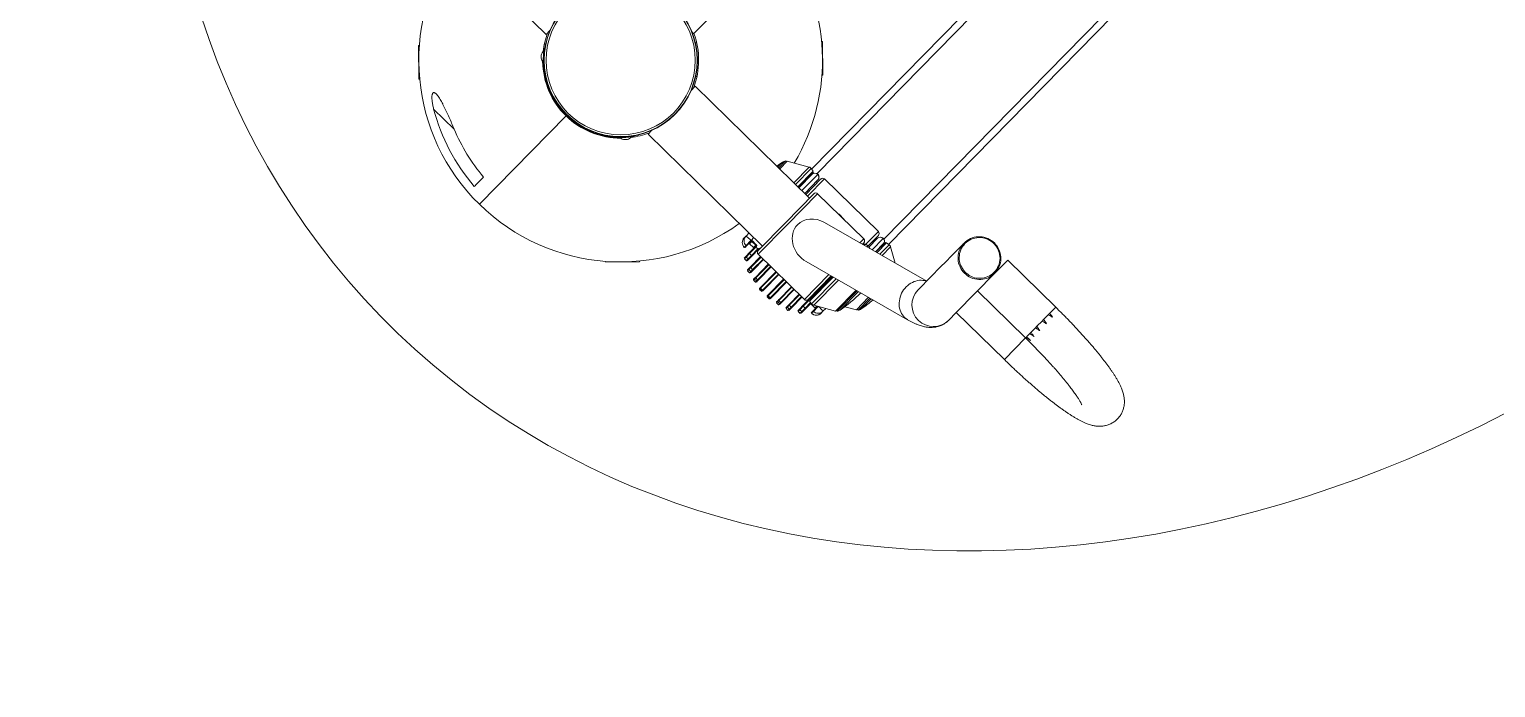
# Model space of a CAD drawing. Header units: metres. Extents: x 859577 to 860336, y 1645916 to 1646650.
# Drawn here: x 859951.558 to 859952.857, y 1646446.058 to 1646446.642 of the extents above; entities that cross this region are included whole.
import ezdxf

# ---------------------------------------------------------------- set-up
doc = ezdxf.new("R2010")
doc.units = ezdxf.units.M
doc.layers.add('A-ACCESORIOS', color=30, linetype='Continuous', lineweight=20)
doc.layers.add('PISO', color=31, linetype='Continuous', lineweight=15)

# ---------------------------------------------------------------- blocks, each defined once
blk = doc.blocks.new('mu10-11')
at = {"layer": 'A-ACCESORIOS', "linetype": 'Continuous', "ltscale": 20}
for p, q in [((-0.0298, 0.2051), (-0.0298, 0.0632)), ((-0.1159, 0.137), (-0.137, 0.1159)), ((-0.1155, 0.1365), (-0.1159, 0.137)), ((-0.137, 0.1159), (-0.1365, 0.1155)), ((-0.1468, 0.0881), (-0.1468, 0.0627)), ((-0.0459, 0.0535), (-0.0478, 0.0517)), ((-0.0468, 0.0527), (-0.0478, 0.0517)), ((-0.0459, 0.0535), (-0.0468, 0.0527)), ((-0.0429, 0.0536), (-0.0419, 0.0545)), ((-0.0426, 0.0537), (-0.0423, 0.0532)), ((-0.0419, 0.0545), (-0.0419, 0.0545)), ((-0.0398, 0.0558), (-0.0396, 0.0556)), ((-0.0394, 0.0554), (-0.0396, 0.0556)), ((-0.0363, 0.0574), (-0.0372, 0.0583)), ((-0.0298, 0.0632), (-0.025, 0.0632)), ((-0.0493, 0.0479), (-0.0493, 0.0479)), ((-0.0493, 0.0479), (-0.0493, 0.0479)), ((-0.0583, 0.0372), (-0.0578, 0.0367)), ((-0.1788, 0), (-0.0691, 0)), ((-0.0691, 0.0036), (-0.0684, 0.0036)), ((-0.0691, -0.0036), (-0.0684, -0.0036)), ((-0.0578, -0.0367), (-0.0583, -0.0372)), ((0.0583, -0.0372), (0.0574, -0.0363)), ((0.062, -0.0298), (0.062, -0.0278)), ((0.062, -0.0298), (1.0473, -0.0298)), ((-0.0493, -0.0479), (-0.0493, -0.0479)), ((-0.0493, -0.0479), (-0.0493, -0.0479)), ((-0.0478, -0.0517), (-0.0459, -0.0535)), ((-0.0478, -0.0517), (-0.0466, -0.0528)), ((-0.0466, -0.0528), (-0.0459, -0.0535)), ((-0.0419, -0.0545), (-0.0428, -0.0537)), ((-0.0426, -0.0537), (-0.0423, -0.0532)), ((-0.0419, -0.0545), (-0.0419, -0.0545)), ((-0.0398, -0.0558), (-0.0394, -0.0554)), ((-0.0372, -0.0583), (-0.0363, -0.0574)), ((-0.0298, -0.0632), (-0.0298, -0.2051)), ((-0.025, -0.0632), (-0.0298, -0.0632)), ((0.0298, -0.0632), (0.025, -0.0632)), ((0.0298, -0.2051), (0.0298, -0.0632)), ((0.0363, -0.0574), (0.0372, -0.0583)), ((-0.1365, -0.1155), (-0.137, -0.1159)), ((-0.137, -0.1159), (-0.1159, -0.137)), ((0.137, -0.1159), (0.1159, -0.137)), ((0.137, -0.1159), (0.1365, -0.1155)), ((-0.1159, -0.137), (-0.1155, -0.1365)), ((0.1155, -0.1365), (0.1159, -0.137)), ((0.0298, -0.1656), (0.0358, -0.1656)), ((0.0298, -0.1668), (0.0385, -0.1668)), ((0.0394, -0.1681), (0.0298, -0.1681)), ((0.0492, -0.1855), (0.0394, -0.1681)), ((-0.0396, -0.1943), (-0.0419, -0.1943)), ((-0.0419, -0.1943), (-0.0419, -0.1943)), ((-0.0396, -0.1943), (-0.0339, -0.1943)), ((-0.0359, -0.1884), (-0.0336, -0.1884)), ((-0.0339, -0.1943), (-0.0332, -0.1943)), ((-0.0336, -0.1884), (-0.0298, -0.1884)), ((-0.0332, -0.1943), (-0.0332, -0.1945)), ((-0.0298, -0.1943), (-0.0332, -0.1943)), ((0.0298, -0.1855), (0.0492, -0.1855)), ((0.0496, -0.1878), (0.0298, -0.1878)), ((0.0298, -0.1906), (0.0491, -0.1906)), ((0.0298, -0.1916), (0.048, -0.1916)), ((0.0298, -0.1917), (0.0356, -0.1917)), ((0.0298, -0.1919), (0.0465, -0.1919)), ((0.0491, -0.1906), (0.0496, -0.1878)), ((0.3562, -0.1884), (0.0495, -0.1884)), ((0.3562, -0.1946), (0.05, -0.1946)), ((-0.049, -0.2015), (-0.049, -0.2039)), ((-0.0489, -0.2015), (-0.049, -0.2015)), ((-0.049, -0.2039), (-0.0489, -0.2039)), ((-0.0468, -0.2015), (-0.0489, -0.2015)), ((-0.0489, -0.2015), (-0.0489, -0.2039)), ((-0.0489, -0.2039), (-0.0468, -0.2039)), ((-0.0484, -0.2009), (-0.0462, -0.2009)), ((-0.0484, -0.2009), (-0.0484, -0.2009)), ((-0.0462, -0.2045), (-0.0484, -0.2045)), ((-0.0484, -0.2045), (-0.0484, -0.2045)), ((-0.0468, -0.2039), (-0.0468, -0.2015)), ((-0.0425, -0.2015), (-0.0468, -0.2015)), ((-0.0468, -0.2039), (-0.0425, -0.2039)), ((-0.0462, -0.2009), (-0.0423, -0.2009)), ((-0.0423, -0.2045), (-0.0462, -0.2045)), ((-0.0425, -0.2015), (-0.0425, -0.2039)), ((-0.0344, -0.2015), (-0.0425, -0.2015)), ((-0.0425, -0.2039), (-0.0344, -0.2039)), ((-0.0423, -0.2009), (-0.0345, -0.2009)), ((-0.0345, -0.2045), (-0.0423, -0.2045)), ((-0.039, -0.1949), (-0.0413, -0.1949)), ((-0.0413, -0.1949), (-0.0413, -0.1949)), ((-0.0339, -0.1949), (-0.039, -0.1949)), ((-0.0376, -0.2074), (-0.0376, -0.2647)), ((-0.0009, -0.2074), (-0.0376, -0.2074)), ((-0.0363, -0.1955), (-0.0363, -0.2003)), ((-0.0333, -0.1955), (-0.0363, -0.1955)), ((-0.0363, -0.1955), (-0.0363, -0.2003)), ((-0.0363, -0.1955), (-0.0363, -0.1955)), ((-0.0363, -0.2003), (-0.0333, -0.2003)), ((-0.0363, -0.2003), (-0.0363, -0.2003)), ((-0.0363, -0.2051), (-0.0363, -0.2053)), ((-0.0363, -0.2051), (-0.0363, -0.2051)), ((-0.0352, -0.2051), (-0.0363, -0.2051)), ((-0.0363, -0.2051), (-0.0363, -0.2053)), ((-0.0008, -0.2051), (-0.0352, -0.2051)), ((-0.0345, -0.2009), (-0.0339, -0.2009)), ((-0.0339, -0.2045), (-0.0345, -0.2045)), ((-0.0344, -0.2039), (-0.0344, -0.2015)), ((-0.0338, -0.2015), (-0.0344, -0.2015)), ((-0.0344, -0.2039), (-0.0338, -0.2039)), ((-0.0327, -0.1955), (-0.0333, -0.1955)), ((-0.0333, -0.2003), (-0.0333, -0.1955)), ((-0.0327, -0.2003), (-0.0333, -0.2003)), ((-0.0327, -0.1955), (-0.0327, -0.2003)), ((0.0376, -0.2074), (-0.0009, -0.2074)), ((0.0352, -0.2051), (-0.0008, -0.2051)), ((0.0298, -0.1955), (0.0499, -0.1955)), ((0.0465, -0.1991), (0.0298, -0.1991)), ((0.037, -0.2003), (0.0298, -0.2003)), ((0.0298, -0.2003), (0.0489, -0.2003)), ((0.0513, -0.2027), (0.0298, -0.2027)), ((0.0328, -0.2003), (0.0328, -0.1991)), ((0.0375, -0.2003), (0.037, -0.2003)), ((0.0375, -0.2003), (0.0375, -0.2003)), ((0.0376, -0.2647), (0.0376, -0.2074)), ((0.0499, -0.1955), (0.0501, -0.1955)), ((0.0513, -0.2694), (0.0513, -0.2027)), ((-0.0569, -0.2206), (-0.0569, -0.2229)), ((-0.0555, -0.2206), (-0.0569, -0.2206)), ((-0.0569, -0.2206), (-0.0569, -0.2229)), ((-0.0569, -0.2206), (-0.0569, -0.2206)), ((-0.0563, -0.22), (-0.0549, -0.22)), ((-0.0563, -0.22), (-0.0563, -0.22)), ((-0.0555, -0.2229), (-0.0555, -0.2206)), ((-0.0541, -0.2206), (-0.0555, -0.2206)), ((-0.0549, -0.22), (-0.0536, -0.22)), ((-0.0547, -0.211), (-0.0547, -0.2134)), ((-0.053, -0.211), (-0.0547, -0.211)), ((-0.0547, -0.211), (-0.0547, -0.2134)), ((-0.0547, -0.211), (-0.0547, -0.211)), ((-0.0547, -0.2134), (-0.053, -0.2134)), ((-0.0547, -0.2134), (-0.0547, -0.2134)), ((-0.0541, -0.2104), (-0.0524, -0.2104)), ((-0.0541, -0.2104), (-0.0541, -0.2104)), ((-0.0524, -0.214), (-0.0541, -0.214)), ((-0.0541, -0.214), (-0.0541, -0.214)), ((-0.0541, -0.2206), (-0.0541, -0.2229)), ((-0.0376, -0.2206), (-0.0541, -0.2206)), ((-0.0536, -0.22), (-0.0376, -0.22)), ((-0.0507, -0.211), (-0.053, -0.211)), ((-0.053, -0.2134), (-0.053, -0.211)), ((-0.053, -0.2134), (-0.0507, -0.2134)), ((-0.0524, -0.2104), (-0.0503, -0.2104)), ((-0.0503, -0.214), (-0.0524, -0.214)), ((-0.0507, -0.211), (-0.0507, -0.2134)), ((-0.0376, -0.211), (-0.0507, -0.211)), ((-0.0507, -0.2134), (-0.0376, -0.2134)), ((-0.0503, -0.2104), (-0.0376, -0.2104)), ((-0.0376, -0.214), (-0.0503, -0.214)), ((-0.059, -0.2301), (-0.059, -0.2325)), ((-0.059, -0.2301), (-0.059, -0.2325)), ((-0.0582, -0.2301), (-0.059, -0.2301)), ((-0.059, -0.2301), (-0.059, -0.2301)), ((-0.059, -0.2325), (-0.0582, -0.2325)), ((-0.059, -0.2325), (-0.059, -0.2325)), ((-0.0584, -0.2295), (-0.0576, -0.2295)), ((-0.0584, -0.2295), (-0.0584, -0.2295)), ((-0.0576, -0.2331), (-0.0584, -0.2331)), ((-0.0584, -0.2331), (-0.0584, -0.2331)), ((-0.0582, -0.2325), (-0.0582, -0.2301)), ((-0.0576, -0.2301), (-0.0582, -0.2301)), ((-0.0582, -0.2325), (-0.0576, -0.2325)), ((-0.0576, -0.2295), (-0.0571, -0.2295)), ((-0.0576, -0.2301), (-0.0576, -0.2325)), ((-0.0376, -0.2301), (-0.0576, -0.2301)), ((-0.0576, -0.2325), (-0.0376, -0.2325)), ((-0.0571, -0.2331), (-0.0576, -0.2331)), ((-0.0571, -0.2295), (-0.0376, -0.2295)), ((-0.0376, -0.2331), (-0.0571, -0.2331)), ((-0.0569, -0.2229), (-0.0555, -0.2229)), ((-0.0569, -0.2229), (-0.0569, -0.2229)), ((-0.0549, -0.2235), (-0.0563, -0.2235)), ((-0.0563, -0.2235), (-0.0563, -0.2235)), ((-0.0555, -0.2229), (-0.0541, -0.2229)), ((-0.0536, -0.2235), (-0.0549, -0.2235)), ((-0.0541, -0.2229), (-0.0376, -0.2229)), ((-0.0376, -0.2235), (-0.0536, -0.2235)), ((0.05, -0.3307), (0.0237, -0.2296)), ((-0.059, -0.2396), (-0.059, -0.242)), ((-0.059, -0.2396), (-0.059, -0.242)), ((-0.0582, -0.2396), (-0.059, -0.2396)), ((-0.059, -0.2396), (-0.059, -0.2396)), ((-0.059, -0.242), (-0.0582, -0.242)), ((-0.059, -0.242), (-0.059, -0.242)), ((-0.0584, -0.239), (-0.0576, -0.239)), ((-0.0584, -0.239), (-0.0584, -0.239)), ((-0.0576, -0.2426), (-0.0584, -0.2426)), ((-0.0584, -0.2426), (-0.0584, -0.2426)), ((-0.0576, -0.2396), (-0.0582, -0.2396)), ((-0.0582, -0.242), (-0.0582, -0.2396)), ((-0.0582, -0.242), (-0.0576, -0.242)), ((-0.0576, -0.239), (-0.0571, -0.239)), ((-0.0576, -0.2396), (-0.0576, -0.242)), ((-0.0376, -0.2396), (-0.0576, -0.2396)), ((-0.0576, -0.242), (-0.0376, -0.242)), ((-0.0571, -0.2426), (-0.0576, -0.2426)), ((-0.0571, -0.239), (-0.0376, -0.239)), ((-0.0376, -0.2426), (-0.0571, -0.2426)), ((-0.0124, -0.2424), (0.0136, -0.3426)), ((-0.0569, -0.2492), (-0.0569, -0.2516)), ((-0.0555, -0.2492), (-0.0569, -0.2492)), ((-0.0569, -0.2492), (-0.0569, -0.2516)), ((-0.0569, -0.2492), (-0.0569, -0.2492)), ((-0.0569, -0.2516), (-0.0555, -0.2516)), ((-0.0569, -0.2516), (-0.0569, -0.2516)), ((-0.0563, -0.2486), (-0.0549, -0.2486)), ((-0.0563, -0.2486), (-0.0563, -0.2486)), ((-0.0549, -0.2521), (-0.0563, -0.2521)), ((-0.0563, -0.2521), (-0.0563, -0.2521)), ((-0.0555, -0.2516), (-0.0555, -0.2492)), ((-0.0541, -0.2492), (-0.0555, -0.2492)), ((-0.0555, -0.2516), (-0.0541, -0.2516)), ((-0.0549, -0.2486), (-0.0536, -0.2486)), ((-0.0536, -0.2521), (-0.0549, -0.2521)), ((-0.0547, -0.2587), (-0.0547, -0.2611)), ((-0.0547, -0.2587), (-0.0547, -0.2611)), ((-0.053, -0.2587), (-0.0547, -0.2587)), ((-0.0547, -0.2587), (-0.0547, -0.2587)), ((-0.0541, -0.2492), (-0.0541, -0.2516)), ((-0.0376, -0.2492), (-0.0541, -0.2492)), ((-0.0541, -0.2516), (-0.0376, -0.2516)), ((-0.0541, -0.2581), (-0.0524, -0.2581)), ((-0.0541, -0.2581), (-0.0541, -0.2581)), ((-0.0536, -0.2486), (-0.0376, -0.2486)), ((-0.0376, -0.2521), (-0.0536, -0.2521)), ((-0.0507, -0.2587), (-0.053, -0.2587)), ((-0.053, -0.2611), (-0.053, -0.2587)), ((-0.0524, -0.2581), (-0.0503, -0.2581)), ((-0.0507, -0.2587), (-0.0507, -0.2611)), ((-0.0376, -0.2587), (-0.0507, -0.2587)), ((-0.0503, -0.2581), (-0.0376, -0.2581)), ((-0.0547, -0.2611), (-0.053, -0.2611)), ((-0.0547, -0.2611), (-0.0547, -0.2611)), ((-0.0524, -0.2617), (-0.0541, -0.2617)), ((-0.0541, -0.2617), (-0.0541, -0.2617)), ((-0.053, -0.2611), (-0.0507, -0.2611)), ((-0.0503, -0.2617), (-0.0524, -0.2617)), ((-0.0507, -0.2611), (-0.0376, -0.2611)), ((-0.0376, -0.2617), (-0.0503, -0.2617)), ((-0.049, -0.2682), (-0.049, -0.2706)), ((-0.0489, -0.2682), (-0.049, -0.2682)), ((-0.049, -0.2706), (-0.0489, -0.2706)), ((-0.0468, -0.2682), (-0.0489, -0.2682)), ((-0.0489, -0.2682), (-0.0489, -0.2706)), ((-0.0489, -0.2706), (-0.0468, -0.2706)), ((-0.0484, -0.2676), (-0.0462, -0.2676)), ((-0.0484, -0.2676), (-0.0484, -0.2676)), ((-0.0462, -0.2712), (-0.0484, -0.2712)), ((-0.0484, -0.2712), (-0.0484, -0.2712)), ((-0.0425, -0.2682), (-0.0468, -0.2682)), ((-0.0468, -0.2706), (-0.0468, -0.2682)), ((-0.0468, -0.2706), (-0.0425, -0.2706)), ((-0.0462, -0.2676), (-0.0423, -0.2676)), ((-0.0423, -0.2712), (-0.0462, -0.2712)), ((-0.0425, -0.2682), (-0.0425, -0.2706)), ((-0.035, -0.2682), (-0.0425, -0.2682)), ((-0.0425, -0.2706), (-0.0357, -0.2706)), ((-0.0423, -0.2676), (-0.0345, -0.2676)), ((-0.0358, -0.2712), (-0.0423, -0.2712)), ((-0.0066, -0.2647), (-0.0376, -0.2647)), ((-0.0363, -0.2668), (-0.0363, -0.2671)), ((-0.0363, -0.2668), (-0.0363, -0.2671)), ((-0.0363, -0.2671), (-0.0363, -0.2671)), ((-0.0363, -0.2671), (-0.0352, -0.2671)), ((-0.0363, -0.2718), (-0.0363, -0.2766)), ((-0.0363, -0.2718), (-0.0363, -0.2766)), ((-0.0363, -0.2718), (-0.0363, -0.2718)), ((-0.0359, -0.2718), (-0.0363, -0.2718)), ((-0.0354, -0.269), (-0.0359, -0.2718)), ((-0.0359, -0.2718), (-0.0048, -0.2718)), ((-0.0055, -0.269), (-0.0354, -0.269)), ((-0.006, -0.2671), (-0.0352, -0.2671)), ((-0.0345, -0.2676), (-0.0339, -0.2676)), ((-0.0058, -0.268), (-0.0342, -0.268)), ((-0.0279, -0.268), (-0.0279, -0.2671)), ((-0.0273, -0.268), (-0.0273, -0.2671)), ((-0.0273, -0.268), (-0.0273, -0.2671)), ((-0.0271, -0.2671), (-0.0271, -0.268)), ((-0.0271, -0.268), (-0.0271, -0.2671)), ((-0.0238, -0.2671), (-0.0238, -0.268)), ((-0.0058, -0.2679), (-0.0219, -0.2679)), ((-0.0149, -0.2671), (-0.0149, -0.2679)), ((0.0376, -0.2647), (0.0328, -0.2647)), ((0.0352, -0.2671), (0.0334, -0.2671)), ((0.0342, -0.268), (0.0336, -0.268)), ((0.0354, -0.269), (0.0339, -0.269)), ((0.0346, -0.2718), (0.0359, -0.2718)), ((0.0359, -0.2718), (0.0354, -0.269)), ((0.0355, -0.2694), (0.0513, -0.2694)), ((0.0359, -0.2718), (0.0375, -0.2718)), ((0.0489, -0.2718), (0.0359, -0.2718)), ((0.0375, -0.2718), (0.0375, -0.2718)), ((-0.0419, -0.2778), (-0.0396, -0.2778)), ((-0.0419, -0.2778), (-0.0419, -0.2778)), ((-0.0413, -0.2772), (-0.039, -0.2772)), ((-0.0413, -0.2772), (-0.0413, -0.2772)), ((-0.0339, -0.2778), (-0.0396, -0.2778)), ((-0.039, -0.2772), (-0.0339, -0.2772)), ((-0.0363, -0.2766), (-0.0363, -0.2766)), ((-0.0363, -0.2766), (-0.0341, -0.2766)), ((-0.0336, -0.2837), (-0.0359, -0.2837)), ((-0.0354, -0.2741), (-0.0257, -0.2915)), ((-0.0042, -0.2741), (-0.0354, -0.2741)), ((-0.0339, -0.2772), (-0.0337, -0.2772)), ((-0.0334, -0.2778), (-0.0339, -0.2778)), ((-0.03, -0.2837), (-0.0336, -0.2837)), ((0.0354, -0.2741), (0.0352, -0.2741)), ((0.0353, -0.2743), (0.0354, -0.2741)), ((0.0358, -0.273), (0.0465, -0.273)), ((0.0499, -0.2766), (0.0359, -0.2766)), ((0.0465, -0.2802), (0.0368, -0.2802)), ((0.048, -0.2805), (0.0369, -0.2805)), ((0.0491, -0.2815), (0.0372, -0.2815)), ((0.0379, -0.2843), (0.0496, -0.2843)), ((0.0496, -0.2843), (0.0491, -0.2815)), ((0.3562, -0.2837), (0.0495, -0.2837)), ((0.0501, -0.2766), (0.0499, -0.2766)), ((0.3562, -0.2775), (0.05, -0.2775)), ((-0.0257, -0.2915), (0, -0.2915)), ((0.0007, -0.2928), (-0.0247, -0.2928)), ((0.001, -0.2939), (-0.0221, -0.2939)), ((-0.0171, -0.2949), (-0.0119, -0.304)), ((0, -0.2915), (0.0003, -0.2915)), ((0.0492, -0.2866), (0.0385, -0.2866)), ((0.0419, -0.2996), (0.0492, -0.2866)), ((-0.0119, -0.304), (0.0036, -0.304)), ((0.0039, -0.3053), (-0.011, -0.3053)), ((0.0042, -0.3065), (-0.0083, -0.3065)), ((0.056, -0.3307), (0.0388, -0.3307)), ((0.0946, -0.3307), (0.0896, -0.3307)), ((0.0971, -0.3307), (0.0961, -0.3307)), ((0.0388, -0.3689), (0.0484, -0.3689)), ((0.0484, -0.3689), (0.0484, -0.4285)), ((0.0971, -0.3689), (0.0484, -0.3689)), ((0.0752, -0.3689), (0.0752, -0.4285)), ((0.1134, -0.3689), (0.0971, -0.3689)), ((0.1134, -0.4285), (0.1134, -0.3689)), ((0.0484, -0.4285), (0.0752, -0.4285)), ((0.0762, -0.4285), (0.0752, -0.4285)), ((0.0769, -0.4285), (0.0762, -0.4285)), ((0.0806, -0.4285), (0.0769, -0.4285)), ((0.082, -0.4285), (0.0806, -0.4285)), ((0.0878, -0.4285), (0.082, -0.4285)), ((0.0896, -0.4285), (0.0878, -0.4285)), ((0.0962, -0.4285), (0.0896, -0.4285)), ((0.0981, -0.4285), (0.0962, -0.4285)), ((0.1042, -0.4285), (0.0981, -0.4285)), ((0.1058, -0.4285), (0.1042, -0.4285)), ((0.1134, -0.4285), (0.1058, -0.4285))]:
    blk.add_line(p, q, dxfattribs=at)
at = {"layer": 'A-ACCESORIOS', "linetype": 'Continuous', "ltscale": 20, "flags": 128}
for points in [[(0.0358, -0.1656), (0.0315, -0.1648), (0.0298, -0.1645)], [(-0.0507, -0.211), (-0.0507, -0.2109), (-0.0507, -0.2108), (-0.0506, -0.2107), (-0.0506, -0.2106), (-0.0505, -0.2105), (-0.0505, -0.2105), (-0.0504, -0.2104), (-0.0503, -0.2104)], [(-0.0507, -0.2134), (-0.0507, -0.2135), (-0.0507, -0.2136), (-0.0506, -0.2137), (-0.0506, -0.2138), (-0.0505, -0.2139), (-0.0505, -0.214), (-0.0504, -0.214), (-0.0503, -0.214)], [(-0.0503, -0.2581), (-0.0504, -0.2581), (-0.0505, -0.2582), (-0.0505, -0.2582), (-0.0506, -0.2583), (-0.0506, -0.2584), (-0.0507, -0.2585), (-0.0507, -0.2586), (-0.0507, -0.2587)], [(-0.0507, -0.2611), (-0.0507, -0.2612), (-0.0507, -0.2613), (-0.0506, -0.2614), (-0.0506, -0.2615), (-0.0505, -0.2616), (-0.0505, -0.2616), (-0.0504, -0.2617), (-0.0503, -0.2617)], [(0.0136, -0.3426), (0.0136, -0.3423), (0.0133, -0.3408), (0.0132, -0.3393), (0.0132, -0.3378), (0.0135, -0.3363), (0.0138, -0.3348), (0.0144, -0.3333), (0.015, -0.3318), (0.0159, -0.3304), (0.0168, -0.3291), (0.0179, -0.3279), (0.0191, -0.3267), (0.0205, -0.3256), (0.0219, -0.3246), (0.0234, -0.3238), (0.025, -0.323), (0.0266, -0.3224), (0.0283, -0.3219), (0.03, -0.3216), (0.0318, -0.3214), (0.0335, -0.3213), (0.0353, -0.3214), (0.037, -0.3216), (0.0386, -0.3219), (0.0402, -0.3224), (0.0418, -0.323), (0.0432, -0.3238), (0.0446, -0.3246), (0.0459, -0.3256), (0.047, -0.3267), (0.048, -0.3279), (0.0489, -0.3291), (0.0496, -0.3304), (0.0497, -0.3307)], [(0.116, -0.3498), (0.1159, -0.3515), (0.1157, -0.3533), (0.1153, -0.355), (0.1147, -0.3567), (0.114, -0.3583), (0.1132, -0.3598), (0.1122, -0.3613), (0.1111, -0.3626), (0.1098, -0.3639), (0.1085, -0.365), (0.1071, -0.366), (0.1055, -0.3669), (0.104, -0.3676), (0.1023, -0.3681), (0.1006, -0.3685), (0.0989, -0.3688), (0.0971, -0.3689), (0.0954, -0.3688), (0.0937, -0.3685), (0.092, -0.3681), (0.0903, -0.3676), (0.0887, -0.3669), (0.0872, -0.366), (0.0858, -0.365), (0.0844, -0.3639), (0.0832, -0.3626), (0.0821, -0.3613), (0.0811, -0.3598), (0.0803, -0.3583), (0.0796, -0.3567), (0.079, -0.355), (0.0786, -0.3533), (0.0784, -0.3515), (0.0783, -0.3498), (0.0784, -0.348), (0.0786, -0.3463), (0.079, -0.3446), (0.0796, -0.3429), (0.0803, -0.3413), (0.0811, -0.3397), (0.0821, -0.3383), (0.0832, -0.3369), (0.0844, -0.3357), (0.0858, -0.3346), (0.0872, -0.3336), (0.0887, -0.3327), (0.0903, -0.332), (0.092, -0.3314), (0.0937, -0.331), (0.0954, -0.3308), (0.0971, -0.3307), (0.0989, -0.3308), (0.1006, -0.331), (0.1023, -0.3314), (0.104, -0.332), (0.1055, -0.3327), (0.1071, -0.3336), (0.1085, -0.3346), (0.1098, -0.3357), (0.1111, -0.3369), (0.1122, -0.3383), (0.1132, -0.3397), (0.114, -0.3413), (0.1147, -0.3429), (0.1153, -0.3446), (0.1157, -0.3463), (0.1159, -0.348), (0.116, -0.3498)], [(0.0974, -0.3679), (0.0991, -0.3679), (0.1008, -0.3676), (0.1024, -0.3672), (0.104, -0.3666), (0.1056, -0.3659), (0.1071, -0.3651), (0.1085, -0.3641), (0.1098, -0.3629), (0.1109, -0.3617), (0.112, -0.3603), (0.1129, -0.3589), (0.1137, -0.3573), (0.1143, -0.3557), (0.1148, -0.3541), (0.1151, -0.3524), (0.1153, -0.3507), (0.1153, -0.3489), (0.1151, -0.3472), (0.1148, -0.3455), (0.1143, -0.3438), (0.1137, -0.3422), (0.1129, -0.3407), (0.112, -0.3393), (0.1109, -0.3379), (0.1098, -0.3366), (0.1085, -0.3355), (0.1071, -0.3345), (0.1056, -0.3336), (0.104, -0.3329), (0.1024, -0.3324), (0.1008, -0.332), (0.0991, -0.3317), (0.0974, -0.3316), (0.0957, -0.3317), (0.094, -0.332), (0.0923, -0.3324), (0.0907, -0.3329), (0.0891, -0.3336), (0.0877, -0.3345), (0.0863, -0.3355), (0.085, -0.3366), (0.0838, -0.3379), (0.0827, -0.3393), (0.0818, -0.3407), (0.081, -0.3422), (0.0804, -0.3438), (0.0799, -0.3455), (0.0796, -0.3472), (0.0794, -0.3489), (0.0794, -0.3507), (0.0796, -0.3524), (0.0799, -0.3541), (0.0804, -0.3557), (0.081, -0.3573), (0.0818, -0.3589), (0.0827, -0.3603), (0.0838, -0.3617), (0.085, -0.3629), (0.0863, -0.3641), (0.0877, -0.3651), (0.0891, -0.3659), (0.0907, -0.3666), (0.0923, -0.3672), (0.094, -0.3676), (0.0957, -0.3679), (0.0974, -0.3679)], [(0.0889, -0.3307), (0.0886, -0.3307), (0.0883, -0.3307), (0.0882, -0.3307), (0.0882, -0.3307), (0.0882, -0.3307), (0.0882, -0.3307), (0.0882, -0.3307), (0.0882, -0.3307), (0.0882, -0.3307), (0.0882, -0.3307)], [(0.0954, -0.3307), (0.0951, -0.3307), (0.0947, -0.3307), (0.0947, -0.3307), (0.0946, -0.3307), (0.0946, -0.3307), (0.0946, -0.3307), (0.0946, -0.3307), (0.0946, -0.3307), (0.0946, -0.3307), (0.0946, -0.3307)]]:
    blk.add_lwpolyline(points, dxfattribs=at)
at = {"layer": 'A-ACCESORIOS', "linetype": 'Continuous', "ltscale": 20}
for radius in [0.068, 0.0677, 0.0661]:
    blk.add_circle((0, 0), radius, dxfattribs=at)
for centre, radius, start, end in [((0, 0), 0.1788, 99.5941, 180), ((0, 0), 0.1712, 149.0329, 175.2059), ((0, 0), 0.1596, 156.8627, 174.8577), ((-0.0423, 0.0474), 0.00704, 87.0997, 121.0596), ((-0.0423, 0.0474), 0.00704, 87.0997, 121.0596), ((0, 0), 0.0691, 113.9651, 128.0256), ((0, 0), 0.0691, 135.3744, 180), ((-0.0423, 0.0474), 0.00704, 142.3404, 176.3003), ((-0.0423, 0.0474), 0.00704, 142.3404, 176.3003), ((0, 0), 0.1788, 180, 260.4059), ((0, 0), 0.0691, 180, 224.6234), ((0, 0), 0.0691, 293.9651, 334.4668), ((0, 0), 0.1788, 283.767, 350.4059), ((-0.0423, -0.0474), 0.00704, 183.6997, 217.6596), ((-0.0423, -0.0474), 0.00704, 183.6997, 217.6596), ((-0.0423, -0.0474), 0.00704, 238.9404, 272.9003), ((-0.0423, -0.0474), 0.00704, 238.9404, 272.9003), ((0, 0), 0.0691, 231.9766, 246.0349), ((0.0344, -0.1726), 0.00715, 54.7986, 78.0291), ((0.0381, -0.1674), 0.000715, 270, 54.7986), ((-0.0359, -0.1943), 0.00596, 90, 180), ((-0.0359, -0.1943), 0.00595, 90.0567, 180.0614), ((-0.0413, -0.1943), 0.000596, 180, 270), ((-0.0413, -0.1943), 0.000595, 179.941, 269.9409), ((-0.0336, -0.1943), 0.00595, 90.0567, 180.0614), ((-0.039, -0.1943), 0.000595, 179.941, 269.9409), ((-0.0307, -0.1945), 0.00319, 177.3246, 188.0739), ((-0.0577, -0.1929), 0.0245, 356.672, 10.6671), ((-0.0359, -0.1931), 0.00303, 321.1431, 332.7917), ((-0.0338, -0.1955), 0.00119, 359.9778, 59.92), ((0.0356, -0.1899), 0.00179, 270, 282.9526), ((0.0465, -0.1955), 0.00358, 0, 90), ((0.0464, -0.1954), 0.00349, 358.6409, 88.5732), ((0.048, -0.1904), 0.00119, 270, 350.5377), ((0.0461, -0.1872), 0.00358, 350.5377, 29.3697), ((-0.0484, -0.2015), 0.000596, 90, 180), ((-0.0484, -0.2039), 0.000596, 180, 270), ((-0.0484, -0.2015), 0.000595, 90.0591, 180.059), ((-0.0484, -0.2039), 0.000595, 179.941, 269.9409), ((-0.0462, -0.2015), 0.000595, 90.0591, 180.059), ((-0.0462, -0.2039), 0.000595, 179.941, 269.9409), ((-0.0418, -0.2013), 0.000683, 137.8974, 191.6506), ((-0.0418, -0.204), 0.000683, 168.3494, 222.1026), ((-0.0352, -0.2074), 0.00238, 90, 180), ((-0.0369, -0.2003), 0.000595, 270.0591, 0.059), ((-0.0369, -0.2051), 0.000595, 359.941, 89.9409), ((-0.0369, -0.1955), 0.000596, 359.9778, 59.92), ((-0.0368, -0.2013), 0.00236, 356.3899, 10.9493), ((-0.0368, -0.204), 0.00236, 349.0507, 3.6101), ((-0.0339, -0.2003), 0.000595, 270.0591, 0.059), ((-0.0362, -0.2013), 0.00236, 356.3899, 10.9493), ((-0.0362, -0.204), 0.00236, 349.0507, 3.6101), ((-0.0339, -0.2051), 0.000595, 359.941, 89.9409), ((-0.0338, -0.2003), 0.00119, 270.0591, 0.059), ((-0.0338, -0.2051), 0.00119, 359.941, 89.9409), ((-0.0339, -0.1955), 0.000596, 359.9778, 59.92), ((0.0352, -0.2074), 0.00238, 0, 90), ((0.0453, -0.2002), 0.00426, 165.5763, 181.7465), ((0.0465, -0.1955), 0.00358, 270, 0), ((0.0464, -0.1956), 0.00349, 271.4268, 1.3591), ((0.0489, -0.2027), 0.00238, 0, 90), ((-0.0563, -0.2206), 0.000596, 90, 180), ((-0.0563, -0.2206), 0.000595, 90.0591, 180.059), ((-0.0549, -0.2206), 0.000595, 90.0591, 180.059), ((-0.0541, -0.211), 0.000596, 90, 180), ((-0.0541, -0.211), 0.000595, 90.0591, 180.059), ((-0.0541, -0.2134), 0.000596, 180, 270), ((-0.0541, -0.2134), 0.000595, 179.941, 269.9409), ((-0.0535, -0.2205), 0.00054, 98.8364, 186.7032), ((-0.0524, -0.211), 0.000595, 90.0591, 180.059), ((-0.0524, -0.2134), 0.000595, 179.941, 269.9409), ((-0.0584, -0.2301), 0.000596, 90, 180), ((-0.0584, -0.2301), 0.000595, 90.0591, 180.059), ((-0.0584, -0.2325), 0.000596, 180, 270), ((-0.0584, -0.2325), 0.000595, 179.941, 269.9409), ((-0.0576, -0.2301), 0.000595, 90.0591, 180.059), ((-0.0576, -0.2325), 0.000595, 179.941, 269.9409), ((-0.0571, -0.2301), 0.000571, 92.8804, 182.6164), ((-0.0571, -0.2325), 0.000571, 177.3836, 267.1196), ((-0.0563, -0.2229), 0.000596, 180, 270), ((-0.0563, -0.2229), 0.000595, 179.941, 269.9409), ((-0.0549, -0.2229), 0.000595, 179.941, 269.9409), ((-0.0535, -0.223), 0.00054, 173.2968, 261.1636), ((0.013, -0.2361), 0.025, 348.9296, 11.0704), ((-0.0584, -0.2396), 0.000596, 90, 180), ((-0.0584, -0.2396), 0.000595, 90.0591, 180.059), ((-0.0584, -0.242), 0.000596, 180, 270), ((-0.0584, -0.242), 0.000595, 179.941, 269.9409), ((-0.0576, -0.2396), 0.000595, 90.0591, 180.059), ((-0.0576, -0.242), 0.000595, 179.941, 269.9409), ((-0.0571, -0.2396), 0.000571, 92.8804, 182.6164), ((-0.0571, -0.242), 0.000571, 177.3836, 267.1196), ((-0.0563, -0.2492), 0.000596, 90, 180), ((-0.0563, -0.2492), 0.000595, 90.0591, 180.059), ((-0.0563, -0.2516), 0.000596, 180, 270), ((-0.0563, -0.2516), 0.000595, 179.941, 269.9409), ((-0.0549, -0.2492), 0.000595, 90.0591, 180.059), ((-0.0549, -0.2516), 0.000595, 179.941, 269.9409), ((-0.0541, -0.2587), 0.000596, 90, 180), ((-0.0541, -0.2587), 0.000595, 90.0591, 180.059), ((-0.0535, -0.2491), 0.00054, 98.8364, 186.7032), ((-0.0535, -0.2516), 0.00054, 173.2968, 261.1636), ((-0.0524, -0.2587), 0.000595, 90.0591, 180.059), ((-0.0541, -0.2611), 0.000596, 180, 270), ((-0.0541, -0.2611), 0.000595, 179.941, 269.9409), ((-0.0524, -0.2611), 0.000595, 179.941, 269.9409), ((-0.0484, -0.2682), 0.000596, 90, 180), ((-0.0484, -0.2706), 0.000596, 180, 270), ((-0.0484, -0.2682), 0.000595, 90.0591, 180.059), ((-0.0484, -0.2706), 0.000595, 179.941, 269.9409), ((-0.0462, -0.2682), 0.000595, 90.0591, 180.059), ((-0.0462, -0.2706), 0.000595, 179.941, 269.9409), ((-0.0418, -0.2681), 0.000683, 137.8974, 191.6506), ((-0.0418, -0.2708), 0.000683, 168.3494, 222.1026), ((-0.0352, -0.2647), 0.00238, 180, 270), ((-0.0369, -0.2671), 0.000595, 270.0591, 0.059), ((-0.0369, -0.2718), 0.000595, 359.941, 89.9409), ((-0.0323, -0.2724), 0.00358, 170.5377, 209.3697), ((-0.0342, -0.2691), 0.00119, 90, 170.5377), ((-0.0356, -0.2679), 0.00116, 357.5411, 14.215), ((-0.0339, -0.2671), 0.000595, 270.0591, 0.059), ((-0.0349, -0.2679), 0.0011, 357.9826, 14.3421), ((-0.0338, -0.2671), 0.00119, 310.5394, 0.0146), ((-0.0219, -0.2697), 0.00179, 90, 102.9526), ((0.0342, -0.2691), 0.00119, 9.4623, 90), ((0.0352, -0.2647), 0.00238, 270, 0), ((0.0323, -0.2724), 0.00358, 330.6303, 9.4623), ((0.0453, -0.2719), 0.00426, 178.2535, 194.4237), ((0.0489, -0.2694), 0.00238, 270, 0), ((-0.0413, -0.2778), 0.000596, 90, 180), ((-0.0413, -0.2778), 0.000595, 90.0591, 180.059), ((-0.0359, -0.2778), 0.00596, 180, 270), ((-0.0359, -0.2778), 0.00595, 179.9386, 269.9433), ((-0.039, -0.2778), 0.000595, 90.0591, 180.059), ((-0.0336, -0.2778), 0.00595, 179.9386, 269.9433), ((-0.0369, -0.2766), 0.000596, 300.08, 0.0222), ((-0.0307, -0.2776), 0.00319, 171.9261, 182.6754), ((-0.0552, -0.2794), 0.022, 348.6981, 3.6688), ((0.0465, -0.2766), 0.00358, 0, 90), ((0.0464, -0.2765), 0.00349, 358.6409, 88.5732), ((0.0465, -0.2766), 0.00358, 270, 0), ((0.0464, -0.2767), 0.00349, 271.4268, 1.3591), ((0.048, -0.2817), 0.00119, 9.4623, 90), ((0.0461, -0.2849), 0.00358, 330.6303, 9.4623), ((-0.0243, -0.2922), 0.000715, 90, 234.7986), ((-0.0206, -0.2869), 0.00715, 234.7986, 258.0291), ((0, -0.1897), 0.1065, 258.0291, 270.8525), ((-0.0106, -0.3047), 0.000715, 90, 234.7986), ((-0.0069, -0.2995), 0.00715, 234.7986, 258.0291), ((0.0137, -0.2023), 0.1065, 258.0291, 265.1519), ((0.039, -0.3498), 0.0191, 90.5086, 269.4914)]:
    blk.add_arc(centre, radius, start, end, dxfattribs=at)
for start_param, end_param in [(0, 1.865572), (5.007165, 6.283185)]:
    blk.add_ellipse((0.0056, -0.236), major_axis=(0, 0.022), ratio=0.856215, start_param=start_param, end_param=end_param, dxfattribs=at)
for points, knots in [([(-0.1468, 0.0881), (-0.1461, 0.0891), (-0.1451, 0.0907), (-0.1437, 0.0927), (-0.1426, 0.0941), (-0.1416, 0.0953), (-0.1406, 0.0964), (-0.1395, 0.0973), (-0.1386, 0.0979), (-0.1379, 0.0983), (-0.1374, 0.0985), (-0.1369, 0.0985), (-0.1363, 0.0983), (-0.1359, 0.0978), (-0.1357, 0.0969), (-0.1356, 0.0958), (-0.1358, 0.0942), (-0.1361, 0.0921), (-0.1367, 0.09), (-0.1373, 0.0878), (-0.138, 0.0855), (-0.1391, 0.0823), (-0.1406, 0.0782), (-0.1425, 0.0731), (-0.1446, 0.0679), (-0.146, 0.0645), (-0.1468, 0.0627)], [0, 0, 0, 0, 0.0615155, 0.0929015, 0.1242712, 0.1502685, 0.1762416, 0.202123, 0.2288289, 0.2450669, 0.2612908, 0.2775866, 0.2938868, 0.3246727, 0.3490745, 0.3741477, 0.4161669, 0.4592357, 0.5015656, 0.5442229, 0.5876881, 0.6311613, 0.721695, 0.8129848, 0.9062181, 1, 1, 1, 1]), ([(-0.0426, -0.0537), (-0.0439, -0.0526), (-0.0466, -0.0504), (-0.0502, -0.0468), (-0.0536, -0.0429), (-0.0566, -0.0387), (-0.0594, -0.0344), (-0.0618, -0.0298), (-0.0638, -0.0251), (-0.0655, -0.0203), (-0.0669, -0.0153), (-0.0678, -0.0103), (-0.0684, -0.0052), (-0.0686, 0), (-0.0684, 0.0051), (-0.0678, 0.0102), (-0.0669, 0.0153), (-0.0656, 0.0203), (-0.0639, 0.0251), (-0.0618, 0.0298), (-0.0594, 0.0344), (-0.0566, 0.0387), (-0.0536, 0.0429), (-0.0502, 0.0467), (-0.0466, 0.0504), (-0.044, 0.0526), (-0.0426, 0.0537)], [0, 0, 0, 0, 0.041589, 0.083177, 0.125001, 0.166651, 0.208239, 0.25, 0.291642, 0.33323, 0.375, 0.416641, 0.458229, 0.5, 0.541647, 0.583235, 0.625, 0.666657, 0.708245, 0.750001, 0.79167, 0.833258, 0.875001, 0.9166, 0.958189, 1, 1, 1, 1]), ([(-0.0426, 0.0537), (-0.0425, 0.0538), (-0.0421, 0.0541), (-0.0414, 0.0547), (-0.0406, 0.0553), (-0.0399, 0.0557), (-0.0398, 0.0558), (-0.0398, 0.0558)], [0, 0, 0, 0, 0.126862, 0.252661, 0.501611, 0.750562, 1, 1, 1, 1]), ([(-0.0426, 0.0537), (-0.0425, 0.0538), (-0.0421, 0.0541), (-0.0414, 0.0547), (-0.0406, 0.0553), (-0.0399, 0.0557), (-0.0398, 0.0558), (-0.0398, 0.0558)], [0, 0, 0, 0, 0.125416, 0.250814, 0.500345, 0.749877, 1, 1, 1, 1]), ([(-0.159, 0.0143), (-0.1602, 0.0143), (-0.1622, 0.0143), (-0.1648, 0.0143), (-0.1669, 0.0143), (-0.1688, 0.0143), (-0.17, 0.0143), (-0.1706, 0.0143)], [0, 0, 0, 0, 0.269516, 0.451432, 0.633627, 0.816671, 1, 1, 1, 1]), ([(-0.0398, -0.0558), (-0.0398, -0.0558), (-0.0398, -0.0558), (-0.04, -0.0557), (-0.0406, -0.0553), (-0.0414, -0.0547), (-0.0421, -0.0541), (-0.0424, -0.0538), (-0.0426, -0.0537)], [0, 0, 0, 0, 0.125062, 0.250036, 0.498787, 0.747539, 0.873201, 1, 1, 1, 1]), ([(-0.0398, -0.0558), (-0.0398, -0.0558), (-0.0398, -0.0558), (-0.04, -0.0557), (-0.0406, -0.0553), (-0.0414, -0.0547), (-0.0421, -0.0541), (-0.0424, -0.0538), (-0.0426, -0.0537)], [0, 0, 0, 0, 0.125371, 0.250639, 0.499998, 0.749358, 0.874624, 1, 1, 1, 1]), ([(-0.0339, -0.1943), (-0.0338, -0.1943), (-0.0335, -0.1944), (-0.0333, -0.1945), (-0.0332, -0.1945)], [0, 0, 0, 0, 0.63394, 1, 1, 1, 1]), ([(-0.0336, -0.195), (-0.0336, -0.195), (-0.0337, -0.1949), (-0.0338, -0.1949), (-0.0339, -0.1949)], [0, 0, 0, 0, 0.367522, 1, 1, 1, 1]), ([(0.0443, -0.2003), (0.0443, -0.2002), (0.0443, -0.1999), (0.0443, -0.1995), (0.0444, -0.1992), (0.0444, -0.1991)], [0, 0, 0, 0, 0.122061, 0.822158, 1, 1, 1, 1]), ([(0.0444, -0.273), (0.0444, -0.2729), (0.0443, -0.2724), (0.0443, -0.272), (0.0443, -0.2717), (0.0443, -0.2717)], [0, 0, 0, 0, 0.35548, 0.979185, 1, 1, 1, 1]), ([(-0.0334, -0.2777), (-0.0334, -0.2777), (-0.0336, -0.2778), (-0.0338, -0.2778), (-0.0339, -0.2778)], [0, 0, 0, 0, 0.1142971, 1, 1, 1, 1]), ([(0.056, -0.3307), (0.0884, -0.3307), (0.0889, -0.3307), (0.0894, -0.3307), (0.0896, -0.3307), (0.0896, -0.3307), (0.0896, -0.3307), (0.0896, -0.3307), (0.0896, -0.3307), (0.0896, -0.3307), (0.0896, -0.3307), (0.0896, -0.3307)], [0, 0, 0, 0, 0.73224, 0.933063, 0.983268, 0.99582, 0.998957, 0.999742, 0.999938, 0.999987, 1, 1, 1, 1]), ([(0.0946, -0.3307), (0.0946, -0.3307), (0.0946, -0.3307), (0.0946, -0.3307), (0.0946, -0.3307), (0.0946, -0.3307), (0.0946, -0.3307), (0.0946, -0.3307), (0.0946, -0.3307), (0.0945, -0.3307), (0.0945, -0.3307), (0.0944, -0.3307)], [0, 0, 0, 0, 0.000013, 0.000062, 0.000258, 0.001043, 0.00418, 0.016732, 0.066937, 0.26776, 1, 1, 1, 1]), ([(0.0944, -0.3307), (0.0948, -0.3307), (0.0953, -0.3307), (0.0959, -0.3307), (0.096, -0.3307), (0.0961, -0.3307), (0.0961, -0.3307), (0.0961, -0.3307), (0.0961, -0.3307), (0.0961, -0.3307), (0.0961, -0.3307), (0.0961, -0.3307)], [0, 0, 0, 0, 0.73224, 0.933063, 0.983268, 0.99582, 0.998957, 0.999742, 0.999938, 0.999987, 1, 1, 1, 1]), ([(0.0136, -0.3426), (0.0137, -0.343), (0.0141, -0.3442), (0.0147, -0.3463), (0.0155, -0.3488), (0.0164, -0.3512), (0.0173, -0.3533), (0.0182, -0.3552), (0.0191, -0.3568), (0.02, -0.3582), (0.0209, -0.3595), (0.0219, -0.3607), (0.0229, -0.3619), (0.024, -0.3629), (0.0251, -0.3639), (0.0264, -0.3649), (0.0277, -0.3657), (0.0291, -0.3665), (0.0307, -0.3673), (0.0324, -0.3679), (0.0341, -0.3684), (0.0359, -0.3687), (0.0374, -0.3688), (0.0384, -0.3689), (0.0388, -0.3689)], [0, 0, 0, 0, 0.033655, 0.10882, 0.186713, 0.269366, 0.340544, 0.401193, 0.454158, 0.501575, 0.544921, 0.585268, 0.623409, 0.659939, 0.695303, 0.729831, 0.76376, 0.797258, 0.834146, 0.870543, 0.906408, 0.941792, 0.976747, 1, 1, 1, 1]), ([(0.0484, -0.4285), (0.0484, -0.4291), (0.0484, -0.431), (0.0484, -0.4341), (0.0484, -0.4378), (0.0485, -0.4415), (0.0486, -0.4452), (0.0487, -0.4488), (0.0488, -0.4524), (0.049, -0.456), (0.0492, -0.4595), (0.0494, -0.463), (0.0496, -0.4665), (0.0498, -0.4699), (0.0501, -0.4732), (0.0504, -0.4765), (0.0507, -0.4797), (0.051, -0.4829), (0.0514, -0.486), (0.0517, -0.489), (0.0521, -0.492), (0.0525, -0.4948), (0.053, -0.4977), (0.0535, -0.5004), (0.054, -0.503), (0.0545, -0.5056), (0.0551, -0.5082), (0.0557, -0.5107), (0.0563, -0.5132), (0.0571, -0.5156), (0.058, -0.5182), (0.0589, -0.5205), (0.0599, -0.5225), (0.0607, -0.5242), (0.0616, -0.5257), (0.0626, -0.5271), (0.0635, -0.5283), (0.0645, -0.5295), (0.0656, -0.5306), (0.0667, -0.5316), (0.0679, -0.5326), (0.0692, -0.5335), (0.0705, -0.5343), (0.072, -0.535), (0.0736, -0.5357), (0.0753, -0.5362), (0.0771, -0.5366), (0.0788, -0.5369), (0.0806, -0.537), (0.0823, -0.5369), (0.0841, -0.5367), (0.0857, -0.5364), (0.0874, -0.536), (0.0889, -0.5354), (0.0904, -0.5347), (0.0918, -0.5339), (0.0931, -0.5331), (0.0944, -0.5322), (0.0955, -0.5312), (0.0966, -0.5301), (0.0976, -0.529), (0.0986, -0.5278), (0.0995, -0.5266), (0.1004, -0.5252), (0.1012, -0.5238), (0.102, -0.5221), (0.1029, -0.5203), (0.1038, -0.5181), (0.1046, -0.5157), (0.1054, -0.513), (0.1061, -0.5103), (0.1068, -0.5077), (0.1074, -0.505), (0.1079, -0.5023), (0.1084, -0.4995), (0.1089, -0.4967), (0.1093, -0.4938), (0.1097, -0.4909), (0.1101, -0.4879), (0.1105, -0.4848), (0.1108, -0.4817), (0.1112, -0.4785), (0.1115, -0.4752), (0.1117, -0.4719), (0.112, -0.4685), (0.1122, -0.4651), (0.1124, -0.4616), (0.1126, -0.458), (0.1128, -0.4545), (0.1129, -0.4509), (0.1131, -0.4473), (0.1132, -0.4436), (0.1133, -0.4399), (0.1133, -0.4362), (0.1133, -0.4326), (0.1134, -0.43), (0.1134, -0.4287), (0.1134, -0.4285)], [0, 0, 0, 0, 0.006193, 0.017959, 0.029726, 0.041496, 0.053271, 0.065053, 0.076843, 0.088643, 0.100457, 0.112285, 0.124132, 0.136001, 0.147895, 0.159819, 0.171777, 0.183777, 0.195825, 0.207931, 0.220106, 0.232363, 0.244721, 0.257202, 0.269838, 0.282668, 0.295749, 0.30916, 0.323015, 0.337477, 0.352752, 0.368932, 0.381259, 0.391907, 0.401346, 0.409902, 0.417808, 0.425236, 0.432313, 0.439135, 0.445774, 0.452281, 0.458694, 0.465039, 0.472007, 0.478887, 0.485671, 0.492369, 0.49899, 0.505545, 0.512045, 0.518502, 0.524929, 0.531342, 0.537756, 0.544193, 0.550675, 0.557233, 0.563909, 0.570756, 0.577844, 0.585263, 0.593132, 0.601604, 0.610884, 0.621249, 0.633059, 0.646688, 0.662072, 0.677865, 0.69284, 0.707032, 0.720656, 0.733873, 0.746792, 0.759487, 0.772009, 0.784395, 0.796671, 0.808858, 0.820972, 0.833026, 0.845029, 0.856989, 0.868913, 0.880807, 0.892675, 0.904521, 0.916348, 0.92816, 0.939959, 0.951748, 0.963529, 0.975303, 0.987072, 0.998219, 1, 1, 1, 1]), ([(0.0752, -0.4285), (0.0752, -0.4291), (0.0752, -0.4308), (0.0752, -0.4338), (0.0751, -0.4372), (0.0751, -0.4407), (0.075, -0.4441), (0.0749, -0.4475), (0.0748, -0.4509), (0.0746, -0.4542), (0.0745, -0.4575), (0.0743, -0.4607), (0.0741, -0.4638), (0.0739, -0.4669), (0.0736, -0.4699), (0.0734, -0.4729), (0.0731, -0.4757), (0.0728, -0.4785), (0.0725, -0.4811), (0.0722, -0.4837), (0.0719, -0.4861), (0.0716, -0.4884), (0.0712, -0.4906), (0.0709, -0.4927), (0.0705, -0.4947), (0.0702, -0.4964), (0.0698, -0.4981), (0.0695, -0.4996), (0.0692, -0.5009), (0.0688, -0.5021), (0.0686, -0.5031), (0.0683, -0.5039), (0.0681, -0.5046), (0.0679, -0.5051), (0.0677, -0.5054), (0.0677, -0.5056), (0.0677, -0.5056), (0.0677, -0.5056)], [0, 0, 0, 0, 0.016646, 0.048289, 0.079929, 0.111559, 0.143174, 0.17477, 0.206341, 0.237881, 0.269383, 0.300841, 0.332247, 0.363592, 0.394867, 0.426061, 0.45716, 0.488151, 0.519017, 0.549738, 0.580293, 0.610653, 0.640789, 0.670665, 0.700238, 0.72946, 0.758275, 0.786617, 0.814414, 0.841585, 0.868045, 0.893704, 0.918477, 0.942289, 0.965081, 0.984584, 1, 1, 1, 1]), ([(0.0762, -0.4285), (0.0762, -0.429), (0.0763, -0.43), (0.0764, -0.4314), (0.0765, -0.4323), (0.0765, -0.4328), (0.0765, -0.433), (0.0765, -0.4331), (0.0765, -0.4331), (0.0766, -0.4331), (0.0766, -0.4331), (0.0766, -0.4331), (0.0766, -0.4331), (0.0766, -0.4331), (0.0766, -0.4331), (0.0766, -0.4331), (0.0766, -0.433), (0.0766, -0.4326), (0.0767, -0.4311), (0.0768, -0.4296), (0.0769, -0.4285)], [0, 0, 0, 0, 0.168197, 0.340584, 0.426771, 0.46986, 0.4914, 0.496768, 0.498495, 0.499363, 0.499702, 0.499917, 0.500132, 0.500374, 0.500778, 0.502058, 0.508015, 0.531672, 0.62623, 1, 1, 1, 1]), ([(0.0806, -0.4285), (0.0807, -0.429), (0.0809, -0.43), (0.0811, -0.4314), (0.0812, -0.4323), (0.0813, -0.4327), (0.0813, -0.4329), (0.0813, -0.4329), (0.0814, -0.4329), (0.0814, -0.4329), (0.0814, -0.4329), (0.0814, -0.4329), (0.0814, -0.4329), (0.0814, -0.4329), (0.0814, -0.4329), (0.0814, -0.4326), (0.0816, -0.4315), (0.0818, -0.4301), (0.082, -0.4289), (0.082, -0.4285)], [0, 0, 0, 0, 0.1743722, 0.3530813, 0.4424, 0.4870374, 0.4950404, 0.4973228, 0.4984193, 0.4992657, 0.4998252, 0.5003877, 0.5010423, 0.5021648, 0.5058329, 0.5231439, 0.5919236, 0.8668758, 1, 1, 1, 1]), ([(0.0878, -0.4285), (0.0879, -0.429), (0.0881, -0.43), (0.0883, -0.4314), (0.0885, -0.4323), (0.0886, -0.4326), (0.0886, -0.4328), (0.0887, -0.4328), (0.0887, -0.4328), (0.0887, -0.4328), (0.0887, -0.4328), (0.0887, -0.4328), (0.0887, -0.4328), (0.0887, -0.4328), (0.0887, -0.4328), (0.0888, -0.4327), (0.0889, -0.4323), (0.0891, -0.4309), (0.0894, -0.4295), (0.0896, -0.4285)], [0, 0, 0, 0, 0.177883, 0.36018, 0.451264, 0.483426, 0.49147, 0.494163, 0.496754, 0.498215, 0.499197, 0.499952, 0.500708, 0.501694, 0.503505, 0.510004, 0.535736, 0.638231, 1, 1, 1, 1]), ([(0.0962, -0.4285), (0.0963, -0.429), (0.0965, -0.43), (0.0968, -0.4314), (0.0969, -0.4322), (0.097, -0.4326), (0.0971, -0.4327), (0.0971, -0.4328), (0.0971, -0.4328), (0.0971, -0.4328), (0.0971, -0.4328), (0.0971, -0.4328), (0.0971, -0.4328), (0.0972, -0.4328), (0.0972, -0.4327), (0.0973, -0.4325), (0.0974, -0.4317), (0.0977, -0.4303), (0.098, -0.4291), (0.0981, -0.4285)], [0, 0, 0, 0, 0.179016, 0.362471, 0.454123, 0.476982, 0.488416, 0.49414, 0.497009, 0.498248, 0.499501, 0.500303, 0.501103, 0.502388, 0.505737, 0.519827, 0.575629, 0.798439, 1, 1, 1, 1]), ([(0.1042, -0.4285), (0.1043, -0.429), (0.1045, -0.43), (0.1047, -0.4314), (0.1049, -0.4323), (0.1049, -0.4326), (0.105, -0.4328), (0.105, -0.4328), (0.105, -0.4328), (0.105, -0.4328), (0.105, -0.4328), (0.105, -0.4328), (0.105, -0.4328), (0.105, -0.4328), (0.105, -0.4328), (0.1051, -0.4325), (0.1053, -0.4315), (0.1055, -0.4301), (0.1057, -0.4289), (0.1058, -0.4285)], [0, 0, 0, 0, 0.177883, 0.360179, 0.451263, 0.483472, 0.491528, 0.495561, 0.497202, 0.498857, 0.499644, 0.500436, 0.501159, 0.502449, 0.506122, 0.522509, 0.58747, 0.847001, 1, 1, 1, 1])]:
    blk.add_open_spline(points, degree=3, knots=knots, dxfattribs=at)

msp = doc.modelspace()

# ---------------------------------------------------------------- linework, layer by layer
at = {"layer": 'PISO'}
msp.add_ellipse((859952.60069, 1646447.11548), major_axis=(-0.71631, -0.74263), ratio=0.7950649, dxfattribs=at)

# ---------------------------------------------------------------- block references
at = {"layer": 'A-ACCESORIOS', "rotation": 45.58213863101574}
msp.add_blockref('mu10-11', (859952.08211, 1646446.61469), dxfattribs=at)

doc.saveas('drawing.dxf')
